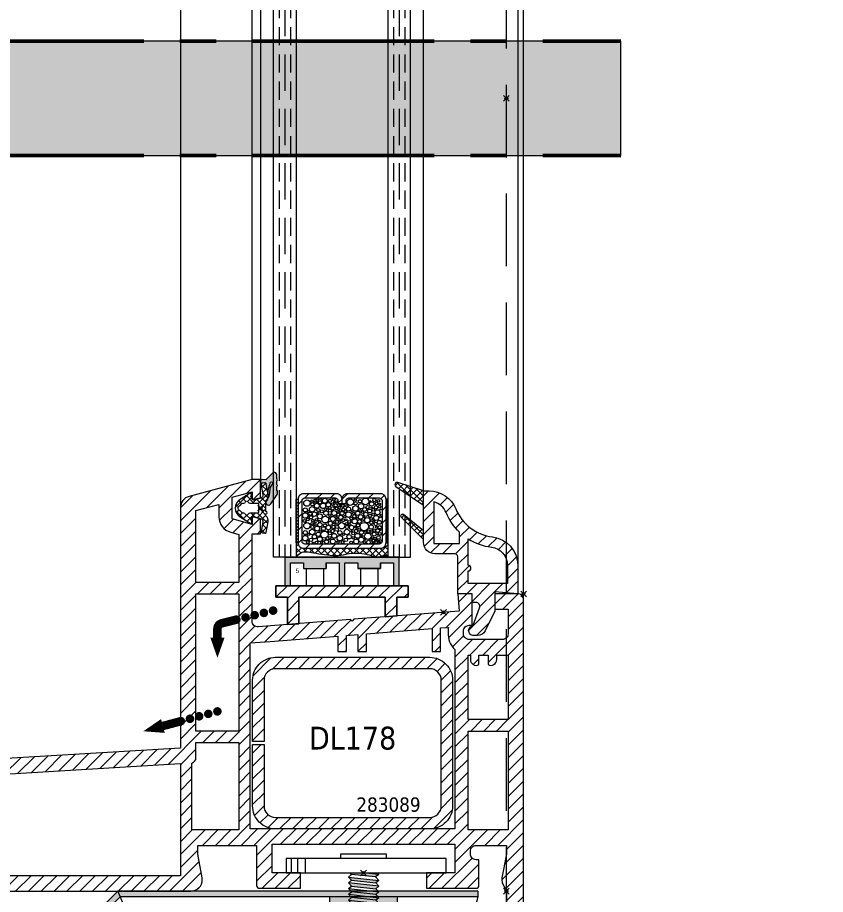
# Model space of a CAD drawing. Header units: millimetres. Extents: x -20000 to 230000, y -17405 to 25402.
# Drawn here: x 148032 to 148173.3, y -12401.8 to -12248.5 of the extents above; entities that cross this region are included whole.
import ezdxf

# ---------------------------------------------------------------- set-up
doc = ezdxf.new("R2010")
doc.units = ezdxf.units.MM
doc.header["$PDMODE"] = 35
doc.header["$PDSIZE"] = 0.5
doc.linetypes.add('AXES', pattern=[50.8, 31.75, -6.35, 6.35, -6.35])
doc.linetypes.add('CACHE', pattern=[9.525, 6.35, -3.175])
doc.layers.get('0').update_dxf_attribs({"lineweight": 13})
doc.layers.get('Defpoints').update_dxf_attribs({"true_color": 0xc2a584})
doc.layers.add('0 - Invisible', color=43, linetype='Continuous', lineweight=0, plot=False)
for name, color, linetype, lineweight in [('1 - Acier', 160, 'Continuous', 13), ('1 - Axe', 1, 'AXES', 0), ('1 - Cotation', 32, 'Continuous', 13), ('1 - INTERROMPU', 253, 'CACHE', 13), ('1 - Joint', 7, 'Continuous', 13), ('1 - PVC', 7, 'Continuous', 13), ('1 - Silicone', 40, 'Continuous', 13), ('1 - Vitrage', 252, 'Continuous', 13)]:
    doc.layers.add(name, color=color, linetype=linetype, lineweight=lineweight)
doc.layers.add('1 - Cache', color=7, linetype='Continuous', lineweight=0, true_color=0xffffff)
doc.styles.get("Standard").update_dxf_attribs({"font": 'ARIALUNI.TTF'})
doc.styles.add('Texte Poralu', font='tahomabd.ttf')
doc.dimstyles.new('100 - 1000', dxfattribs={"dimtxt": 15, "dimasz": 15, "dimexe": 5, "dimexo": 2.5, "dimgap": 8, "dimtad": 1, "dimdec": 1, "dimtxsty": 'Texte Poralu', "dimcen": 10, "dimazin": 0, "dimtfac": 1, "dimtdec": 1, "dimtmove": 0, "dimatfit": 3, "dimfxl": 1, "dimarcsym": 0})
doc.dimstyles.new('30 - 1000', dxfattribs={"dimtxt": 10, "dimasz": 10, "dimexe": 5, "dimexo": 2.5, "dimgap": 5, "dimtad": 1, "dimdec": 1, "dimtxsty": 'Texte Poralu', "dimcen": 5, "dimazin": 0, "dimtfac": 1, "dimtdec": 1, "dimtmove": 0, "dimatfit": 3, "dimfxl": 1, "dimarcsym": 0})
pattern_1 = [(45, (-2912.3842, -784.6884), (-0.561266, 0.561266), []), (135, (-2912.3842, -784.6884), (-0.561266, -0.561266), [])]

# ---------------------------------------------------------------- blocks, each defined once
blk = doc.blocks.new('*U416')
at = {"layer": '1 - Acier', "linetype": 'ByBlock'}
h = blk.add_hatch(color=256, dxfattribs=at)
h.paths.add_polyline_path([(95, 0), (95, -1), (32.41, -1), (32, 0)])
h.paths.add_polyline_path([(1, -32.41), (0, -32), (32, 0), (32.41, -1)])
h.paths.add_polyline_path([(1, -70), (0, -70), (0, -32), (1, -32.41)])
blk.add_hatch(color=256, dxfattribs=at).paths.add_polyline_path([(25.83, -6.17, -0.285406), (27.89, -5.69), (29.82, -6.34, 0.793417), (30.85, -4.69), (29.08, -2.92), (30.14, -1.86), (31.91, -3.63, -0.793417), (29.34, -7.76), (27.11, -7.01), (7.01, -27.11), (7.76, -29.34, -0.793417), (3.63, -31.91), (1.86, -30.14), (2.92, -29.08), (4.69, -30.85, 0.793417), (6.34, -29.82), (5.69, -27.89, -0.285406), (6.17, -25.83)])
for p, q in [((32, 0), (0, -32)), ((95, 0), (32, 0)), ((32, 0), (34.07, -5)), ((95, 0), (95, -1.06)), ((32.41, -1), (1, -32.41)), ((95, -1), (32.41, -1)), ((93.07, -3.06), (34.07, -5)), ((34.07, -5), (5, -34.07)), ((0, -32), (0, -70)), ((0, -32), (5, -34.07)), ((1, -32.41), (1, -70)), ((5, -34.07), (3.11, -68.11)), ((0, -70), (1.11, -70))]:
    blk.add_line(p, q, dxfattribs=at)
for centre, start, end in [((93, -1.06), 271.8801, 0), ((1.11, -68), 270, 356.8139)]:
    blk.add_arc(centre, 2, start, end, dxfattribs=at)
blk = doc.blocks.new('*U417')
at = {"layer": '1 - Acier', "linetype": 'ByBlock'}
h = blk.add_hatch(color=256, dxfattribs=at)
h.paths.add_polyline_path([(-0.13, 0), (-2.34, 0), (-2.07, -0.29), (2.1, -0.71), (2.67, -0.31)])
h.paths.add_polyline_path([(-2.6, -0.73), (-2.07, -1.29), (2.15, -1.76), (2.67, -1.32)])
h.paths.add_polyline_path([(-2.6, -1.74), (-2.07, -2.3), (2.15, -2.77), (2.67, -2.32)])
h.paths.add_polyline_path([(-2.6, -2.74), (-2.07, -3.31), (2.15, -3.77), (2.67, -3.33)])
h.paths.add_polyline_path([(-2.6, -3.75), (-2.07, -4.31), (2.15, -4.78), (2.67, -4.34)])
h.paths.add_polyline_path([(-2.6, -4.76), (-2.07, -5.32), (2.15, -5.79), (2.67, -5.34)])
h.paths.add_polyline_path([(-2.6, -5.76), (-2.07, -6.32), (2.15, -6.79), (2.67, -6.35)])
h.paths.add_polyline_path([(-2.6, -6.77), (-2.07, -7.33), (2.15, -7.8), (2.67, -7.35)])
h.paths.add_polyline_path([(-2.6, -7.78), (-2.07, -8.34), (2.15, -8.81), (2.67, -8.36)])
h.paths.add_polyline_path([(-2.6, -8.78), (-2.07, -9.34), (2.15, -9.81), (2.67, -9.37)])
h.paths.add_polyline_path([(-2.6, -9.79), (-2.07, -10.35), (2.15, -10.82), (2.67, -10.37)])
h.paths.add_polyline_path([(-2.6, -10.79), (-2.07, -11.36), (2.15, -11.82), (2.67, -11.38)])
h.paths.add_polyline_path([(-2.6, -11.8), (-2.07, -12.36), (2.15, -12.83), (2.67, -12.39)])
h.paths.add_polyline_path([(-2.6, -12.81), (-2.07, -13.37), (2.15, -13.84), (2.67, -13.39)])
h.paths.add_polyline_path([(-2.6, -13.81), (-2.07, -14.37), (2.15, -14.84), (2.67, -14.4)])
h.paths.add_polyline_path([(-2.6, -14.82), (-2.07, -15.38), (-1.81, -15.41), (2.67, -15.41), (2.67, -15.4)])
for p, q in [((-2.6, -1.74), (-2.57, -1.71)), ((-2.07, -2.3), (-2.6, -1.74)), ((-2.6, -2.74), (-2.07, -2.3)), ((-2.07, -3.31), (-2.6, -2.74)), ((-2.6, -2.74), (2.67, -3.33)), ((2.67, -3.33), (2.15, -2.77)), ((-2.6, -3.75), (-2.07, -3.31)), ((-2.07, -4.31), (-2.6, -3.75)), ((-2.6, -3.75), (2.67, -4.34)), ((-2.6, -4.76), (-2.07, -4.31)), ((2.15, -3.77), (-2.07, -3.31)), ((2.15, -4.78), (-2.07, -4.31)), ((2.67, -3.33), (2.15, -3.77)), ((2.67, -4.34), (2.15, -3.77)), ((2.67, -4.34), (2.15, -4.78)), ((-2.07, -5.32), (-2.6, -4.76)), ((-2.6, -4.76), (2.67, -5.34)), ((-2.6, -5.76), (-2.07, -5.32)), ((-2.07, -6.32), (-2.6, -5.76)), ((-2.6, -5.76), (2.67, -6.35)), ((2.15, -5.79), (-2.07, -5.32)), ((2.67, -5.34), (2.15, -4.78)), ((2.67, -5.34), (2.15, -5.79)), ((2.67, -6.35), (2.15, -5.79)), ((-2.6, -6.77), (-2.07, -6.32)), ((-2.07, -7.33), (-2.6, -6.77)), ((-2.6, -6.77), (2.67, -7.35)), ((-2.6, -7.78), (-2.07, -7.33)), ((2.15, -6.79), (-2.07, -6.32)), ((2.15, -7.8), (-2.07, -7.33)), ((2.67, -6.35), (2.15, -6.79)), ((2.67, -7.35), (2.15, -6.79)), ((2.67, -7.35), (2.15, -7.8)), ((-2.07, -8.34), (-2.6, -7.78)), ((-2.6, -7.78), (2.67, -8.36)), ((-2.6, -8.78), (-2.07, -8.34)), ((-2.07, -9.34), (-2.6, -8.78)), ((-2.6, -8.78), (2.67, -9.37)), ((2.15, -8.81), (-2.07, -8.34)), ((2.67, -8.36), (2.15, -7.8)), ((2.67, -8.36), (2.15, -8.81)), ((2.67, -9.37), (2.15, -8.81)), ((-2.6, -9.79), (-2.07, -9.34)), ((-2.07, -10.35), (-2.6, -9.79)), ((-2.6, -9.79), (2.67, -10.37)), ((-2.6, -10.79), (-2.07, -10.35)), ((2.15, -9.81), (-2.07, -9.34)), ((2.15, -10.82), (-2.07, -10.35)), ((2.67, -9.37), (2.15, -9.81)), ((2.67, -10.37), (2.15, -9.81)), ((2.67, -10.37), (2.15, -10.82)), ((-2.07, -11.36), (-2.6, -10.79)), ((-2.6, -10.79), (2.67, -11.38)), ((-2.6, -11.8), (-2.07, -11.36)), ((-2.07, -12.36), (-2.6, -11.8)), ((-2.6, -11.8), (2.67, -12.39)), ((2.15, -11.82), (-2.07, -11.36)), ((2.67, -11.38), (2.15, -10.82)), ((2.67, -11.38), (2.15, -11.82)), ((2.67, -12.39), (2.15, -11.82)), ((-2.6, -12.81), (-2.07, -12.36)), ((-2.07, -13.37), (-2.6, -12.81)), ((-2.6, -12.81), (2.67, -13.39)), ((-2.6, -13.81), (-2.07, -13.37)), ((2.15, -12.83), (-2.07, -12.36)), ((2.15, -13.84), (-2.07, -13.37)), ((2.67, -12.39), (2.15, -12.83)), ((2.67, -13.39), (2.15, -12.83)), ((2.67, -13.39), (2.15, -13.84)), ((-2.07, -14.37), (-2.6, -13.81)), ((-2.6, -13.81), (2.67, -14.4)), ((-2.6, -14.82), (-2.07, -14.37)), ((-2.07, -15.38), (-2.6, -14.82)), ((-2.6, -14.82), (2.67, -15.4)), ((2.15, -14.84), (-2.07, -14.37)), ((2.67, -14.4), (2.15, -13.84)), ((2.67, -14.4), (2.15, -14.84)), ((2.67, -15.4), (2.15, -14.84)), ((-2.6, -15.41), (-2.6, -15.41)), ((-1.81, -15.41), (-2.07, -15.38)), ((2.67, -15.41), (-1.81, -15.41)), ((2.67, -15.4), (2.67, -15.41))]:
    blk.add_line(p, q, dxfattribs=at)
for points in [[(4, 2.5), (4, 3.27), (-4, 3.27), (-4, 2.5)], [(-12.63, 2.5), (-12.63, 0)], [(-11.53, 2.5), (-11.53, 0)], [(-10.18, 2.5), (-10.18, 0)], [(-2.07, -1.29), (-2.6, -0.73), (2.67, -1.32), (2.1, -0.71), (-2.07, -0.29), (-2.34, 0)], [(2.38, 0), (2.67, -0.31), (-0.13, 0)], [(-2.6, -0.73), (-2.07, -0.29)], [(2.67, -0.31), (2.1, -0.71)], [(2.67, -1.32), (2.15, -1.76)]]:
    blk.add_lwpolyline(points, dxfattribs=at)
for points in [[(-13.5, 2.5), (-13.5, 0), (14.46, 0), (14.46, 2.5)], [(2.15, -1.76), (2.67, -2.32), (-2.6, -1.74), (-2.07, -1.29)], [(2.67, -2.32), (-2.6, -1.74), (-2.07, -2.3), (2.15, -2.77)]]:
    blk.add_lwpolyline(points, close=True, dxfattribs=at)
blk = doc.blocks.new('*U418')
at = {"layer": '1 - Acier', "linetype": 'ByBlock'}
h = blk.add_hatch(color=256, dxfattribs=at)
h.paths.add_polyline_path([(5.93, 1.32), (4.96, 1.49), (4.69, 1.61), (4.4, 1.69), (4.1, 1.74), (3.8, 1.76), (3.5, 1.74), (3.2, 1.69), (2.91, 1.61), (2.64, 1.49), (1.98, 1.61), (1.32, 1.69), (0.66, 1.74), (0, 1.76), (-0.66, 1.74), (-1.32, 1.69), (-1.98, 1.61), (-2.64, 1.49), (-2.91, 1.61), (-3.2, 1.69), (-3.5, 1.74), (-3.8, 1.76), (-4.1, 1.74), (-4.4, 1.69), (-4.69, 1.61), (-4.96, 1.49), (-5.93, 1.32)])
h.paths.add_polyline_path([(-3.14, 5.1, -0.414214), (-2.64, 4.6, -0.414214), (-2.14, 5.1)])
h.paths.add_polyline_path([(2.14, 5.1, -0.414214), (2.64, 4.6, -0.414214), (3.14, 5.1)])
at = {"layer": '1 - Cache'}
h = blk.add_hatch(color=256, dxfattribs=at)
h.paths.add_polyline_path([(2.64, 1.49), (2.91, 1.61), (3.2, 1.69), (3.5, 1.74), (3.8, 1.76), (4.1, 1.74), (4.4, 1.69), (4.69, 1.61), (4.96, 1.49), (4.96, 4.6, 0.414214), (4.46, 5.1), (3.14, 5.1, 0.414214), (2.64, 4.6)])
h.paths.add_polyline_path([(0.66, 1.74), (1.32, 1.69), (1.98, 1.61), (2.64, 1.49), (2.64, 4.6, -0.414214), (3.14, 5.1), (-3.14, 5.1, -0.414214), (-2.64, 4.6), (-2.64, 1.49), (-1.98, 1.61), (-1.32, 1.69), (-0.66, 1.74), (0, 1.76)])
h.paths.add_polyline_path([(-4.96, 1.49), (-4.69, 1.61), (-4.4, 1.69), (-4.1, 1.74), (-3.8, 1.76), (-3.5, 1.74), (-3.2, 1.69), (-2.91, 1.61), (-2.64, 1.49), (-2.64, 4.6, 0.414214), (-3.14, 5.1), (-4.46, 5.1, 0.414214), (-4.96, 4.6)])
h.paths.add_polyline_path([(5.93, 0), (5.93, 1.32), (-5.93, 1.32), (-5.93, 0)])
at = {"layer": '1 - Acier', "linetype": 'ByBlock'}
for points in [[(-5.93, 1.32), (-4.96, 1.49), (-4.69, 1.61), (-4.4, 1.69), (-4.1, 1.74), (-3.8, 1.76), (-3.5, 1.74), (-3.2, 1.69), (-2.91, 1.61), (-2.64, 1.49), (-1.98, 1.61), (-1.32, 1.69), (-0.66, 1.74), (0, 1.76), (0.66, 1.74), (1.32, 1.69), (1.98, 1.61), (2.64, 1.49), (2.64, 4.6, -0.414214), (3.14, 5.1)], [(-4.96, 1.49), (-4.96, 4.6, -0.414214), (-4.46, 5.1), (-3.14, 5.1)], [(5.93, 1.32), (4.96, 1.49), (4.96, 4.6, 0.414214), (4.46, 5.1), (-3.14, 5.1, -0.414214), (-2.64, 4.6), (-2.64, 1.49)]]:
    blk.add_lwpolyline(points, format="xyb", dxfattribs=at)
blk.add_lwpolyline([(2.64, 1.49), (2.91, 1.61), (3.2, 1.69), (3.5, 1.74), (3.8, 1.76), (4.1, 1.74), (4.4, 1.69), (4.69, 1.61), (4.96, 1.49)], dxfattribs=at)
blk.add_lwpolyline([(-5.93, 1.32), (-5.93, 0), (5.93, 0), (5.93, 1.32)], close=True, dxfattribs=at)
blk = doc.blocks.new('*U419')
for name, p, rotation in [('*U417', (0, 0), 90), ('*U418', (4.2, 0), 270)]:
    blk.add_blockref(name, p, dxfattribs=dict(rotation=rotation))
blk = doc.blocks.new('Symbole Drainage')
at = {"const_width": 0.75}
for points in [[(4.54, 7.06, 1), (5.29, 7.06, 1)], [(6.14, 7.45, 1), (6.89, 7.45, 1)], [(7.75, 7.85, 1), (8.5, 7.85, 1)], [(9.36, 8.25, 1), (10.11, 8.25, 1)], [(2.93, 6.66, 1), (3.68, 6.66, 1)]]:
    blk.add_lwpolyline(points, format="xyb", close=True, dxfattribs=at)
at = {"const_width": 1.5}
blk.add_lwpolyline([(0, 3.54), (0, 5.06, -0.345013), (0.76, 6.03), (3.14, 6.62)], format="xyb", dxfattribs=at)
blk.add_lwpolyline([(0, 0, 0, 2.5, 0), (0, 3.54, 2.5, 2.5, 0)], format="xyseb")
blk = doc.blocks.new('*U423')
at = {"const_width": 0.75}
for points in [[(9.43, 2.43, -1), (10.09, 2.8, -1)], [(11.03, 2.86, -1), (11.68, 3.22, -1)], [(12.63, 3.29, -1), (13.28, 3.65, -1)], [(6.23, 1.58, -1), (6.89, 1.94, -1)], [(7.83, 2.01, -1), (8.49, 2.37, -1)]]:
    blk.add_lwpolyline(points, format="xyb", close=True, dxfattribs=at)
for points in [[(0, 0, 0, 2.5, 0), (3.42, 0.92, 2.5, 2.5, 0)], [(3.42, 0.92, 1.5, 1.5, 0), (6.39, 1.71, 0, 0, 0)]]:
    blk.add_lwpolyline(points, format="xyseb")
blk = doc.blocks.new('Rehau - Renfort TR 35 61')
at = {"layer": '1 - Acier', "linetype": 'ByBlock'}
h = blk.add_hatch(dxfattribs=at)
h.set_pattern_fill('ANSI31', color=256, scale=0.5, style=0)
h.paths.add_polyline_path([(4, 15, 0.414214), (0, 11), (0, 0.25), (2, 0.25), (2, 11, -0.414214), (4, 13), (31, 13, -0.414214), (33, 11), (33, -11, -0.414214), (31, -13), (4, -13, -0.414214), (2, -11), (2, -0.25), (0, -0.25), (0, -11, 0.414214), (4, -15), (31, -15, 0.414214), (35, -11), (35, 11, 0.414214), (31, 15)])
blk.add_lwpolyline([(4, 15), (31, 15, -0.414214), (35, 11), (35, -11, -0.414214), (31, -15), (4, -15, -0.414214), (0, -11), (0, -0.25), (2, -0.25), (2, -11, 0.414214), (4, -13), (31, -13, 0.414214), (33, -11), (33, 11, 0.414214), (31, 13), (4, 13, 0.414214), (2, 11), (2, 0.25), (0, 0.25), (0, 11, -0.414214)], format="xyb", close=True, dxfattribs=at)
blk = doc.blocks.new('Rehau - DL178')
at = {"layer": '1 - PVC', "linetype": 'ByBlock'}
h = blk.add_hatch(dxfattribs=at)
h.set_pattern_fill('ANSI31', color=256, scale=0.5, style=0)
h.set_pattern_definition([(45, (178, 0), (-1.122532, 1.122532), [])])
h.paths.add_polyline_path([(121.8, 17, -0.414299), (119.8, 15), (118, 15), (3, 15), (3, 6.5), (3.77, 2.36, -0.045854), (3.8, 2, -0.414207), (1.8, 0), (0, 0), (0, 32.06, -0.396963), (0.94, 33.06), (118, 40), (118, 82.12, -0.339454), (119.48, 84.05), (130.5, 87), (132, 87), (132, 83.99, -0.339454), (131.85, 83.8), (130.75, 83.51, -0.493145), (130.5, 83.7), (130.5, 84.84), (127, 83.9), (127, 80.1), (130.5, 79.16), (130.5, 80.3, -0.493145), (130.75, 80.49), (131.85, 80.2, -0.339454), (132, 80.01), (132, 77.5), (130.5, 77.5), (130.5, 62.23, 0.437409), (131.58, 61.23), (147.72, 62.5), (147.72, 62.5), (148, 62.22), (148.33, 62.55), (166.76, 64), (166.5, 67), (169, 67), (169, 61.5), (168.5, 61.5, 0.414214), (167.5, 60.5), (167.5, 60, 0.414214), (168.5, 59), (174.3, 59, 0.414214), (175.3, 60), (175.3, 64.3), (173, 64.3), (173, 67), (177, 67, -0.414214), (178, 66), (178, 25.9), (178, 3, -0.414214), (175, 0), (175, 15.4, -0.236068), (174.2, 17, -0.045849), (174.23, 17.36), (175, 21.5), (175, 23), (169.7, 23, 0.414214), (168.7, 22), (168.7, 21.5, 0.414214), (169.7, 20.5), (170.2, 20.5), (170.2, 16, -0.414214), (169.7, 15.5), (161, 15.5), (161, 18.2), (166, 18.2), (166, 23.2), (148, 23.2), (134, 23.2), (134, 18.2), (139, 18.2), (139, 15.5), (131.8, 15.5, -0.414214), (131.3, 16), (131.3, 23), (121, 23), (121, 21.5), (121.77, 17.36, -0.045776)])
h.paths.add_polyline_path([(145.5, 59.62), (145.5, 56.9), (147, 56.9), (147, 59.74), (149, 59.89), (149, 56.9), (150.5, 56.9), (150.5, 60.01), (162, 60.92), (162, 56.9), (163.5, 56.9), (163.5, 61.03), (164.8, 61.14), (164.86, 61.14, 0.060551), (164.81, 60.25, 0.227964), (166, 57.27), (166, 57.1), (166, 25.9), (130.2, 25.9), (130.2, 57.57), (130.2, 58.41), (133.7, 58.69)], flags=16)
h.paths.add_polyline_path([(128.2, 43), (120.7, 43), (120.7, 67), (128.2, 67)], flags=16)
h.paths.add_polyline_path([(128.2, 69), (120.7, 69), (120.7, 81.58), (124.7, 82.65), (124.7, 80.48, 0.339454), (126.78, 77.78), (128.2, 77.39)], flags=16)
h.paths.add_polyline_path([(128.2, 41), (128.2, 25.7), (126.3, 25.7), (124, 25.7), (120, 25.7), (120, 37.41, 0.327538), (120.7, 38.37), (120.7, 41)], flags=16)
h.paths.add_polyline_path([(168.3, 56.3), (168.7, 56.3), (168.7, 55.5, 0.57735), (170.2, 54.63), (170.2, 56.3), (171.8, 56.3), (171.8, 54.63, 0.57735), (173.3, 55.5), (173.3, 56.3), (175.3, 56.3), (175.3, 45), (168.3, 45)], flags=16)
h.paths.add_polyline_path([(168.3, 43), (175.3, 43), (175.3, 25.7), (168.3, 25.7)], flags=16)
h.paths.add_polyline_path([(118, 37.3), (118, 17.7), (115.3, 17.7), (82.3, 17.7), (82.3, 35.18)], flags=16)
h.paths.add_polyline_path([(80, 35.04), (80, 17.7), (62.3, 17.7), (62.3, 33.99)], flags=16)
h.paths.add_polyline_path([(60, 33.85), (60, 17.7), (42.3, 17.7), (42.3, 32.8)], flags=16)
h.paths.add_polyline_path([(40, 32.67), (40, 17.7), (22.3, 17.7), (22.3, 31.62)], flags=16)
h.paths.add_polyline_path([(20, 31.48), (20, 17.7), (2.7, 17.7), (2.7, 30.46)], flags=16)
at = {"layer": '0 - Invisible'}
for p in [(132, 82), (164, 63.78), (0, 33), (150, 18.2), (175, 15)]:
    blk.add_point(p, dxfattribs=at)
at = {"layer": '0 - Invisible', "linetype": 'ByBlock'}
blk.add_point((178, 67), dxfattribs=at)
at = {"layer": '1 - PVC', "linetype": 'ByBlock'}
for points in [[(131.58, 61.23, -0.437409), (130.5, 62.23), (130.5, 77.5), (132, 77.5), (132, 80.01, 0.339454), (131.85, 80.2), (130.75, 80.49, 0.493145), (130.5, 80.3), (130.5, 79.16), (127, 80.1), (127, 83.9), (130.5, 84.84), (130.5, 83.7, 0.493145), (130.75, 83.51), (131.85, 83.8, 0.339454), (132, 83.99), (132, 87), (130.5, 87), (119.48, 84.05, 0.339454), (118, 82.12), (118, 40), (0.94, 33.06, 0.396963), (0, 32.06), (0, 0), (1.8, 0, 0.414214), (3.8, 2, 0.045849), (3.77, 2.36), (3, 6.5), (3, 15), (118, 15), (119.8, 15, 0.414214), (121.8, 17, 0.045849), (121.77, 17.36), (121, 21.5), (121, 23), (131.3, 23), (131.3, 16, 0.414214), (131.8, 15.5), (139, 15.5), (139, 18.2), (134, 18.2), (134, 23.2), (148, 23.2), (166, 23.2), (166, 18.2), (161, 18.2), (161, 15.5), (169.7, 15.5, 0.414214), (170.2, 16), (170.2, 20.5), (169.7, 20.5, -0.414214), (168.7, 21.5), (168.7, 22, -0.414214), (169.7, 23), (175, 23), (175, 21.5), (174.23, 17.36, 0.045849), (174.2, 17, 0.236068), (175, 15.4), (175, 0, 0.414214), (178, 3), (178, 25.9), (178, 66, 0.414214), (177, 67), (173, 67), (173, 64.3), (175.3, 64.3), (175.3, 60, -0.414214), (174.3, 59), (168.5, 59, -0.414214), (167.5, 60), (167.5, 60.5, -0.414214), (168.5, 61.5), (169, 61.5), (169, 67), (166.5, 67), (166.76, 64), (148.33, 62.55), (148, 62.22), (147.72, 62.5), (147.72, 62.5), (131.58, 61.23, -0.437409)], [(128.2, 69), (120.7, 69), (120.7, 81.58), (124.7, 82.65), (124.7, 80.48, 0.339454), (126.78, 77.78), (128.2, 77.39), (128.2, 69)], [(145.5, 59.62), (145.5, 56.9), (147, 56.9), (147, 59.74), (149, 59.89), (149, 56.9), (150.5, 56.9), (150.5, 60.01), (162, 60.92), (162, 56.9), (163.5, 56.9), (163.5, 61.03), (164.8, 61.14), (164.86, 61.14, 0.060551), (164.81, 60.25, 0.227964), (166, 57.27), (166, 57.1), (166, 25.9), (130.2, 25.9), (130.2, 57.57), (130.2, 58.41), (133.7, 58.69), (145.5, 59.62)], [(168.3, 56.3), (168.7, 56.3), (168.7, 55.5, 0.57735), (170.2, 54.63), (170.2, 56.3), (171.8, 56.3), (171.8, 54.63, 0.57735), (173.3, 55.5), (173.3, 56.3), (175.3, 56.3), (175.3, 45), (168.3, 45), (168.3, 56.3)], [(128.2, 41), (128.2, 25.7), (126.3, 25.7), (124, 25.7), (120, 25.7), (120, 37.41, 0.327538), (120.7, 38.37), (120.7, 41), (128.2, 41)]]:
    blk.add_lwpolyline(points, format="xyb", close=True, dxfattribs=at)
for points in [[(128.2, 43), (120.7, 43), (120.7, 67), (128.2, 67), (128.2, 43)], [(168.3, 43), (175.3, 43), (175.3, 25.7), (168.3, 25.7), (168.3, 43)], [(118, 37.3), (118, 17.7), (115.3, 17.7), (82.3, 17.7), (82.3, 35.18), (118, 37.3)], [(60, 33.85), (60, 17.7), (42.3, 17.7), (42.3, 32.8), (60, 33.85)], [(80, 35.04), (80, 17.7), (62.3, 17.7), (62.3, 33.99), (80, 35.04)], [(40, 32.67), (40, 17.7), (22.3, 17.7), (22.3, 31.62), (40, 32.67)], [(20, 31.48), (20, 17.7), (2.7, 17.7), (2.7, 30.46), (20, 31.48)]]:
    blk.add_lwpolyline(points, close=True, dxfattribs=at)
blk = doc.blocks.new('*U368')
for name, p in [('Rehau - DL178', (-75, -10)), ('Symbole Drainage', (49.45, 45.82)), ('Rehau - Renfort TR 35 61', (55.6, 30.9)), ('*U423', (36.49, 32.97)), ('*U416', (0, 5))]:
    blk.add_blockref(name, p)
at = {"rotation": 270}
blk.add_blockref('*U419', (75, 8.2), dxfattribs=at)
at = {"attachment_point": 5, "style": 'Texte Poralu'}
for s, insert, char_height in [('DL178', (73.1, 31.73), 4), ('283089', (79.37, 20.12), 2.5)]:
    blk.add_mtext(s, dxfattribs=dict(at, insert=insert, char_height=char_height))
blk = doc.blocks.new('*D1690')
at = {"layer": '1 - Cotation', "color": 0, "lineweight": -2, "transparency": 16777216}
for p, q in [((148020, -11805.67), (148367.5, -11805.67)), ((148362.5, -11820.67), (148362.5, -12391.27)), ((148120, -12406.27), (148367.5, -12406.27))]:
    blk.add_line(p, q, dxfattribs=at)
at = {"layer": '1 - Cotation', "color": 0, "transparency": 16777216}
for points in [[(148360, -11820.67), (148365, -11820.67), (148362.5, -11805.67)], [(148360, -12391.27), (148365, -12391.27), (148362.5, -12406.27)]]:
    blk.add_solid(points, dxfattribs=at)
at = {"layer": 'Defpoints', "color": 0, "transparency": 16777216}
for p in [(148017.5, -11805.67), (148117.5, -12406.27), (148362.5, -12406.27)]:
    blk.add_point(p, dxfattribs=at)
at = {"layer": '1 - Cotation', "color": 0, "transparency": 16777216, "insert": (148347, -12105.97), "char_height": 15, "attachment_point": 5, "rotation": 90, "style": 'Texte Poralu'}
blk.add_mtext('H', dxfattribs=at)
blk = doc.blocks.new('*U291')
at = {"layer": '1 - Acier'}
h = blk.add_hatch(dxfattribs=at)
h.set_pattern_fill('ANSI31', color=256, scale=0.5, style=0)
h.set_pattern_definition([(45, (-53.198, 0), (-1.12253, 1.12253), [])])
h.paths.add_polyline_path([(-1.19, 10.35, -0.414214), (-0.71, 9.87), (-0.71, 9.39), (0, 9.39), (0, 10.11, 0.414214), (-0.95, 11.06), (-6.75, 11.06, 0.414214), (-7.7, 10.11), (-7.7, 2.51, 0.414214), (-6.75, 1.56), (6.75, 1.56, 0.414214), (7.7, 2.51), (7.7, 10.11, 0.414214), (6.75, 11.06), (0.95, 11.06, 0.414214), (0, 10.11), (0, 9.39), (0.71, 9.39), (0.71, 9.87, -0.414214), (1.19, 10.35), (6.51, 10.35, -0.414214), (6.99, 9.87), (6.99, 2.75, -0.414214), (6.51, 2.27), (-6.51, 2.27, -0.414214), (-6.99, 2.75), (-6.99, 9.87, -0.414214), (-6.51, 10.35)])
at = {"layer": '1 - Silicone'}
h = blk.add_hatch(dxfattribs=at)
h.set_pattern_fill('ANSI31', color=256, scale=3, style=0)
h.set_pattern_definition([(135, (89.45962, 19.9178), (0.265165, 0.265165), [])])
h.paths.add_polyline_path([(-8, 2.51), (-7.7, 2.51), (-7.7, 10.11), (-8, 10.11)])
h = blk.add_hatch(dxfattribs=at)
h.set_pattern_fill('ANSI31', color=256, scale=3, style=0)
h.set_pattern_definition([(45, (-89.45962, 19.9178), (-0.265165, 0.265165), [])])
h.paths.add_polyline_path([(8, 10.11), (7.7, 10.11), (7.7, 2.51), (8, 2.51)])
h = blk.add_hatch(dxfattribs=at)
h.set_pattern_fill('ANSI37', color=256, scale=0.25, style=0)
h.set_pattern_definition([(45, (-53.198, 0), (-0.561266, 0.561266), []), (135, (-53.198, 0), (-0.561266, -0.561266), [])])
edge = h.paths.add_edge_path()
edge.add_arc((-6.75, 2.51), 0.95, 180, 270, ccw=False)
edge.add_line((-7.7, 2.51), (-8, 2.51))
edge.add_line((-8, 2.51), (-8, 0))
edge.add_spline(control_points=[(-8, 0), (-7.75, 0.3), (-7.07, 1.12), (-5.05, 0.73), (-1.23, 0.13), (0.48, 0.41), (1.65, 0.75), (4.92, 0.57), (6.11, -0.43), (7.45, 0.54), (7.9, 0.1), (8, 0)], knot_values=[0, 0, 0, 0, 1.112924, 3.032488, 5.381325, 7.006548, 8.100712, 8.980186, 10.784819, 12.190253, 12.587238, 12.587238, 12.587238, 12.587238], degree=3, periodic=0)
edge.add_line((8, 0), (8, 2.51))
edge.add_line((8, 2.51), (7.7, 2.51))
edge.add_arc((6.75, 2.51), 0.95, -90, 0, ccw=False)
edge.add_line((6.75, 1.56), (-6.75, 1.56))
at = {"layer": '0 - Invisible'}
for p, q in [((-8, 2.51), (-8, 0)), ((8, 2.51), (8, 0))]:
    blk.add_line(p, q, dxfattribs=at)
at = {"layer": '1 - Acier'}
blk.add_lwpolyline([(0, 9.39), (0, 10.11, 0.414214), (-0.95, 11.06), (-6.75, 11.06, 0.414214), (-7.7, 10.11), (-7.7, 2.51, 0.414214), (-6.75, 1.56), (6.75, 1.56, 0.414214), (7.7, 2.51), (7.7, 10.11, 0.414214), (6.75, 11.06), (0.95, 11.06, 0.414214), (0, 10.11)], format="xyb", dxfattribs=at)
blk.add_lwpolyline([(0.71, 9.39), (0.71, 9.87, -0.414214), (1.19, 10.35), (6.51, 10.35, -0.414214), (6.99, 9.87), (6.99, 2.75, -0.414214), (6.51, 2.27), (-6.51, 2.27, -0.414214), (-6.99, 2.75), (-6.99, 9.87, -0.414214), (-6.51, 10.35), (-1.19, 10.35, -0.414214), (-0.71, 9.87), (-0.71, 9.39)], format="xyb", close=True, dxfattribs=at)
at = {"layer": '1 - PVC'}
for centre, radius in [((-6.14, 9.44), 0.563), ((-5.22, 9.24), 0.282), ((-5.24, 9.8), 0.205), ((-4.73, 10.08), 0.13), ((-4.7, 9.6), 0.154), ((-4.39, 8.96), 0.435), ((-4.33, 9.97), 0.219), ((-4.32, 9.56), 0.16), ((-3.85, 9.55), 0.293), ((-3.7, 10.13), 0.171), ((-3.32, 8.96), 0.479), ((-2.99, 9.84), 0.435), ((-2.4, 9.14), 0.384), ((-2.12, 9.83), 0.286), ((-1.66, 9.27), 0.23), ((-1.42, 10.03), 0.232), ((-1.32, 9.57), 0.149), ((-1.09, 9.06), 0.286), ((-0.96, 9.65), 0.164), ((-0.35, 9.09), 0.156), ((0.14, 8.96), 0.267), ((1.44, 9.6), 0.563), ((2.36, 9.39), 0.282), ((2.34, 9.96), 0.205), ((3.13, 9.76), 0.302), ((3.33, 8.89), 0.472), ((4.09, 9.72), 0.597), ((4.87, 9.75), 0.154), ((5.18, 9.29), 0.384), ((5.64, 9.96), 0.283), ((6.03, 9.37), 0.243), ((6.36, 9.83), 0.229), ((6.61, 9.29), 0.138), ((-6.44, 7.27), 0.486), ((-6.44, 8.24), 0.358), ((-5.83, 7.94), 0.179), ((-5.53, 7.57), 0.277), ((-5.22, 8.34), 0.486), ((-4.83, 7.5), 0.384), ((-4.17, 8.23), 0.279), ((-4.22, 7.73), 0.13), ((-3.54, 7.99), 0.282), ((-2.8, 7.68), 0.397), ((-2.86, 8.38), 0.223), ((-2.4, 8.5), 0.128), ((-2.12, 8.11), 0.256), ((-1.63, 8.52), 0.307), ((-1.37, 7.68), 0.435), ((-0.96, 8.47), 0.236), ((-0.71, 7.96), 0.186), ((-0.48, 8.7), 0.186), ((-0.3, 8.19), 0.22), ((0.01, 7.65), 0.337), ((0.24, 8.32), 0.276), ((0.6, 7.94), 0.219), ((0.83, 8.93), 0.241), ((1.13, 7.42), 0.486), ((1.13, 8.4), 0.358), ((1.75, 8.09), 0.179), ((2, 7.65), 0.189), ((2.36, 8.5), 0.486), ((2.75, 7.65), 0.384), ((3.19, 8.08), 0.209), ((3.59, 7.84), 0.21), ((3.95, 8.32), 0.335), ((4.16, 7.47), 0.361), ((4.47, 8.73), 0.282), ((4.82, 8.05), 0.334), ((5.18, 8.65), 0.128), ((5.46, 8.27), 0.256), ((5.44, 7.5), 0.23), ((5.95, 8.68), 0.307), ((6.21, 7.83), 0.435), ((6.56, 8.8), 0.219), ((6.72, 8.34), 0.102), ((-6.55, 6.32), 0.257), ((-5.98, 6.58), 0.256), ((-5.42, 6.96), 0.307), ((-5.11, 6.37), 0.232), ((-4.7, 6.02), 0.138), ((-4.47, 6.53), 0.23), ((-3.89, 7.12), 0.435), ((-3.97, 6.23), 0.189), ((-2.95, 6.56), 0.602), ((-2.06, 5.89), 0.366), ((-2.14, 7.35), 0.23), ((-2.23, 6.89), 0.132), ((-1.6, 6.68), 0.435), ((-1.02, 6.94), 0.179), ((-0.89, 6.12), 0.276), ((-0.68, 7.4), 0.267), ((-0.71, 6.6), 0.195), ((-0.22, 6.94), 0.362), ((-0.38, 6.3), 0.181), ((0.21, 6.43), 0.257), ((0.49, 7.09), 0.206), ((0.72, 6.5), 0.179), ((1.26, 6.14), 0.261), ((1.6, 6.73), 0.256), ((2.21, 6.25), 0.447), ((2.16, 7.12), 0.307), ((2.65, 6.81), 0.164), ((3.06, 6.22), 0.338), ((3.26, 7.02), 0.401), ((3.6, 6.37), 0.171), ((3.9, 6.94), 0.153), ((4.4, 6.44), 0.474), ((4.9, 7.21), 0.276), ((5.11, 6.02), 0.292), ((5.11, 6.68), 0.23), ((5.56, 6.32), 0.154), ((5.98, 6.84), 0.435), ((6.51, 6.07), 0.344), ((6.64, 7.04), 0.195), ((6.74, 7.37), 0.105), ((-6.44, 4.28), 0.358), ((-6.14, 5.48), 0.563), ((-5.22, 4.38), 0.486), ((-5.22, 5.27), 0.282), ((-5.24, 5.84), 0.205), ((-4.7, 5.63), 0.154), ((-4.37, 4.98), 0.435), ((-3.87, 5.65), 0.37), ((-3.8, 4.55), 0.202), ((-3.24, 4.96), 0.342), ((-2.98, 5.56), 0.277), ((-2.4, 5.17), 0.384), ((-2.4, 4.53), 0.128), ((-1.63, 4.56), 0.307), ((-1.53, 5.25), 0.309), ((-1.4, 5.97), 0.162), ((-1.04, 5.61), 0.22), ((-0.94, 4.81), 0.309), ((-0.38, 4.28), 0.358), ((-0.07, 5.48), 0.563), ((0.85, 4.38), 0.486), ((0.85, 5.27), 0.282), ((0.83, 5.84), 0.205), ((1.36, 5.63), 0.154), ((1.67, 5.17), 0.384), ((1.67, 4.53), 0.128), ((2.44, 4.56), 0.307), ((2.31, 5.3), 0.138), ((2.62, 5.07), 0.17), ((2.78, 5.56), 0.299), ((3, 4.76), 0.216), ((3.4, 4.29), 0.355), ((3.88, 5.32), 0.739), ((4.61, 4.52), 0.239), ((5.11, 5.25), 0.387), ((5.08, 4.38), 0.236), ((5.62, 4.69), 0.243), ((5.87, 5.79), 0.309), ((6.03, 5.25), 0.179), ((6.23, 4.61), 0.324), ((6.59, 5.22), 0.286), ((6.72, 4.74), 0.114), ((-6.44, 3.31), 0.486), ((-5.83, 3.97), 0.179), ((-5.42, 3), 0.307), ((-4.83, 3.54), 0.384), ((-4.16, 3.99), 0.381), ((-3.88, 3.12), 0.422), ((-3.08, 3.92), 0.63), ((-2.78, 3.14), 0.112), ((-2.21, 2.94), 0.203), ((-2.12, 4.15), 0.256), ((-2.14, 3.38), 0.23), ((-1.6, 2.72), 0.435), ((-1.37, 3.71), 0.435), ((-0.38, 3.31), 0.486), ((0.24, 3.97), 0.179), ((0.65, 3), 0.307), ((1.24, 3.54), 0.384), ((1.95, 4.15), 0.256), ((1.93, 3.38), 0.23), ((2.47, 2.72), 0.435), ((2.7, 3.71), 0.435), ((3.36, 3.03), 0.463), ((3.48, 3.68), 0.167), ((4.03, 4.31), 0.192), ((4.5, 3.63), 0.567), ((4.06, 3), 0.0725), ((5.03, 3.08), 0.186), ((5.31, 3.38), 0.181), ((5.62, 4.02), 0.343), ((5.51, 2.9), 0.232), ((5.77, 3.28), 0.186), ((6, 3), 0.0923), ((6.13, 3.97), 0.106), ((6.38, 3.43), 0.307), ((6.61, 4.05), 0.263), ((-5.98, 2.61), 0.256), ((-5.1, 2.47), 0.125), ((-4.47, 2.56), 0.23), ((-3.58, 2.47), 0.165), ((-3.24, 2.86), 0.171), ((-2.7, 2.67), 0.343), ((-0.71, 2.61), 0.2), ((0.09, 2.61), 0.256), ((1.6, 2.56), 0.23), ((3.96, 2.51), 0.217), ((4.62, 2.61), 0.33), ((5.16, 2.51), 0.186), ((5.54, 2.46), 0.106), ((5.98, 2.61), 0.229), ((6.33, 2.85), 0.149), ((6.59, 2.54), 0.149), ((6.72, 2.9), 0.156)]:
    blk.add_circle(centre, radius, dxfattribs=at)
at = {"layer": '1 - Silicone'}
for points in [[(-8, 10.11), (-7.7, 10.11), (-7.7, 2.51), (-8, 2.51)], [(8, 10.11), (7.7, 10.11), (7.7, 2.51), (8, 2.51)]]:
    blk.add_lwpolyline(points, close=True, dxfattribs=at)
blk.add_open_spline([(-8, 0), (-7.75, 0.3), (-7.07, 1.12), (-5.05, 0.73), (-1.23, 0.13), (0.48, 0.41), (1.65, 0.75), (4.92, 0.57), (6.11, -0.43), (7.45, 0.54), (7.9, 0.1), (8, 0)], degree=3, knots=[0, 0, 0, 0, 1.112924, 3.032488, 5.381325, 7.006548, 8.100712, 8.980186, 10.784819, 12.190253, 12.587238, 12.587238, 12.587238, 12.587238], dxfattribs=at)
blk = doc.blocks.new('*U421')
at = {"layer": '1 - PVC', "linetype": 'ByBlock', "lineweight": -2}
h = blk.add_hatch(color=0, dxfattribs=at)
h.dxf.hatch_style = 1
h.paths.add_polyline_path([(-2.75, 4), (-0.5, 4), (-0.5, 0), (0.5, 0), (0.5, 4), (2.75, 4), (2.75, 3), (6.75, 3), (6.75, 4), (9, 4), (9, 0), (10, 0), (10, 5), (-10, 5), (-10, 0), (-9, 0), (-9, 4), (-6.75, 4), (-6.75, 3), (-2.75, 3)])
at = {"layer": '1 - PVC', "color": 0, "linetype": 'ByBlock', "lineweight": -2}
for p, q in [((10, 5), (-10, 5)), ((-10, 5), (-10, 0)), ((10, 5), (-10, 5)), ((-10, 5), (10, 5)), ((-10, 5), (-10, 0)), ((10, 0), (10, 5)), ((10, 0), (10, 5)), ((-9, 0), (-9, 4)), ((-9, 4), (-6.75, 4)), ((-9, 0), (-9, 4)), ((-9, 4), (-6.75, 4)), ((-6.75, 4), (-6.75, 3)), ((-6.75, 4), (-6.75, 3)), ((-2.75, 4), (-0.5, 4)), ((-2.75, 3), (-2.75, 4)), ((-2.75, 4), (-0.5, 4)), ((-2.75, 4), (-2.75, 3)), ((-0.5, 4), (-0.5, 0)), ((-0.5, 4), (-0.5, 0)), ((0.5, 0), (0.5, 4)), ((0.5, 4), (2.75, 4)), ((0.5, 0), (0.5, 4)), ((0.5, 4), (2.75, 4)), ((2.75, 4), (2.75, 3)), ((2.75, 4), (2.75, 3)), ((6.75, 3), (6.75, 4)), ((6.75, 4), (9, 4)), ((6.75, 4), (9, 4)), ((6.75, 4), (6.75, 3)), ((9, 4), (9, 0)), ((9, 4), (9, 0)), ((-6.75, 3), (-2.75, 3)), ((-6.75, 3), (-2.75, 3)), ((-6.25, 3), (-6.25, 0)), ((-3.25, 3), (-3.25, 0)), ((2.75, 3), (6.75, 3)), ((6.75, 3), (2.75, 3)), ((3.25, 3), (3.25, 0)), ((6.25, 3), (6.25, 0)), ((-10, 0), (-9, 0)), ((-10, 0), (10, 0)), ((-0.5, 0), (0.5, 0)), ((9, 0), (10, 0))]:
    blk.add_line(p, q, dxfattribs=at)
at = {"color": 0, "linetype": 'ByBlock', "lineweight": -2}
blk.add_text('5', height=0.8, dxfattribs=at).set_placement((-8.12, 2.19))
blk = doc.blocks.new('Rehau - Support calle de vitrage')
at = {"layer": '1 - PVC'}
h = blk.add_hatch(dxfattribs=at)
h.set_pattern_fill('ANSI31', color=256, scale=0.5, angle=180, style=0)
h.set_pattern_definition([(225, (-99742.6855, -319414.7135), (1.122532015, -1.122532015), [])])
h.paths.add_polyline_path([(7.57, 4.05), (7.57, 0.6), (9.57, 0.75), (9.57, 4.05), (11.59, 4.05), (11.59, 6.05), (-11.59, 6.05), (-11.59, 4.05), (-9.57, 4.05), (-9.57, -0.75), (-7.57, -0.6), (-7.57, 4.05)])
for p, q in [((-11.59, 4.05), (-11.59, 6.05)), ((-11.59, 6.05), (11.59, 6.05)), ((11.59, 6.05), (11.59, 4.05)), ((-9.57, 4.05), (-11.59, 4.05)), ((-9.57, -0.75), (-9.57, 4.05)), ((7.57, 4.05), (-7.57, 4.05)), ((-7.57, 4.05), (-7.57, -0.6)), ((7.57, 0.6), (7.57, 4.05)), ((11.59, 4.05), (9.57, 4.05)), ((9.57, 4.05), (9.57, 0.75)), ((9.57, 0.75), (7.57, 0.6)), ((-7.57, -0.6), (-9.57, -0.75))]:
    blk.add_line(p, q, dxfattribs=at)
blk.add_lwpolyline([(-11.59, 6.05), (-11.59, 4.05), (-9.57, 4.05), (-9.57, -0.75), (-7.57, -0.6), (-7.57, 4.05), (7.57, 4.05), (7.57, 0.6), (9.57, 0.75), (9.57, 4.05), (11.59, 4.05), (11.59, 6.05)], close=True, dxfattribs=at)
blk = doc.blocks.new('Rehau - Doucine 16.5x18')
at = {"layer": '1 - Joint', "linetype": 'ByBlock'}
h = blk.add_hatch(dxfattribs=at)
h.set_pattern_fill('ANSI37', color=256, scale=0.25, style=0)
h.set_pattern_definition(pattern_1)
h.paths.add_polyline_path([(-8.5, 15.5), (-8.5, 18), (-12.97, 19.48, 0.080019), (-13.1, 19.5, 0.414214), (-13.5, 19.1, 0.24877), (-13.32, 18.77)])
h = blk.add_hatch(dxfattribs=at)
h.set_pattern_fill('ANSI37', color=256, scale=0.25, style=0)
h.set_pattern_definition(pattern_1)
h.paths.add_polyline_path([(-8.5, 9.5), (-8.5, 11), (-12.01, 13.86, 0.631799), (-12.5, 13.62, 0.198912), (-12.41, 13.41)])
at = {"layer": '1 - PVC', "linetype": 'ByBlock'}
h = blk.add_hatch(dxfattribs=at)
h.set_pattern_fill('ANSI31', color=256, scale=0.5, style=0)
h.set_pattern_definition([(45, (-2912.3842, -784.6884), (-1.122532, 1.122532), [])])
h.paths.add_polyline_path([(-3, 7, -0.414214), (-2.5, 6.5), (-2.5, 0), (0, 0), (0, -1.5), (0.66, -1.5, -0.520567), (1.31, -2.44), (0.2, -5.5, 0.381131), (-0.6, -6.4, 0.414214), (0.3, -7.3), (0.94, -7.3, 0.285279), (2.29, -6.46), (4, -3), (4, 0.35), (8, 0), (8, 5, 0.379901), (3.59, 9.96, -0.272736), (-2.87, 14.89, 0.304849), (-7.5, 18), (-8.5, 18), (-8.5, 15.5), (-8.5, 11), (-8.5, 9.5), (-8.5, 9, 0.414214), (-6.5, 7)])
h.paths.add_polyline_path([(-6.7, 8.8), (-6.7, 16.1, -0.237024), (-4.54, 14.21, 0.106788), (-2.2, 10.79), (-2.2, 8.8)], flags=16)
h.paths.add_polyline_path([(-0.7, 9.63, 0.111788), (3.38, 8.18, -0.379901), (6.2, 5), (6.2, 1.8), (-0.7, 1.8), (-0.7, 4, 1), (-0.7, 5)], flags=16)
at = {"layer": '1 - Joint', "linetype": 'ByBlock'}
for points in [[(-8.5, 18), (-12.97, 19.48, 0.080019), (-13.1, 19.5, 0.414214), (-13.5, 19.1, 0.24877), (-13.32, 18.77), (-8.5, 15.5)], [(-8.5, 11), (-12.01, 13.86, 0.172454), (-12.2, 13.92, 0.414214), (-12.5, 13.62, 0.198912), (-12.41, 13.41), (-8.5, 9.5)]]:
    blk.add_lwpolyline(points, format="xyb", dxfattribs=at)
at = {"layer": '1 - PVC', "linetype": 'ByBlock'}
for points in [[(0.3, -7.3, -0.414214), (-0.6, -6.4, -0.381131), (0.2, -5.5), (1.31, -2.44, 0.520567), (0.66, -1.5), (0, -1.5), (0, 0), (-2.5, 0), (-2.5, 6.5, 0.414214), (-3, 7), (-6.5, 7, -0.414214), (-8.5, 9), (-8.5, 9.5), (-8.5, 11), (-8.5, 15.5), (-8.5, 18), (-7.5, 18, -0.304849), (-2.87, 14.89, 0.272736), (3.59, 9.96, -0.379901), (8, 5), (8, 0), (4, 0.35), (4, -3), (2.29, -6.46, -0.285279), (0.94, -7.3)], [(-2.2, 10.79, -0.106788), (-4.54, 14.21, 0.237024), (-6.7, 16.1), (-6.7, 8.8), (-2.2, 8.8)], [(3.38, 8.18, -0.379901), (6.2, 5), (6.2, 1.8), (-0.7, 1.8), (-0.7, 4, 1), (-0.7, 5), (-0.7, 9.63, 0.111788)]]:
    blk.add_lwpolyline(points, format="xyb", close=True, dxfattribs=at)
blk = doc.blocks.new('*U293')
at = {"layer": '1 - Joint', "linetype": 'ByBlock'}
blk.add_hatch(color=256, dxfattribs=at).paths.add_polyline_path([(2.84, 3.14), (2.84, 3.78, 0.57735), (2.84, 4.13), (2.84, 4.79, 0.57735), (2.84, 5.13), (2.84, 5.85, 0.419335), (2.27, 6.28), (0.94, 4.97), (0.31, 5, 0.477659), (0, 4.65), (0.11, 4.02, -0.406954), (0.36, 4.36), (0.75, 4.43, -0.418679), (0.98, 4.27), (1.3, 2.36, -0.125286), (1.66, 4.3, -1.387029), (2.11, 4.3), (1.59, 3.57, -0.153631), (1.05, 1.3, 0.167659), (0.93, 1.03), (0.93, 0.96, 0.744987), (1.78, 0.78), (2.91, 2.37, 0.250622)])
h = blk.add_hatch(dxfattribs=at)
h.set_pattern_fill('ANSI37', color=256, scale=0.25, style=0)
h.paths.add_polyline_path([(0.93, 0.96, -0.041156), (0.93, 1.03), (0.93, 1.36, 0.277105), (1.3, 2.36), (0.98, 4.27, 0.414214), (0.75, 4.43), (0.36, 4.36, 0.406954), (0.11, 4.02), (0.4, 2.34, -0.388879), (0.04, 1.77), (-1.23, 1.43, -0.414214), (-1.53, 1.73), (-1.53, 2.01), (-1.71, 2.01), (-1.54, 2.38, 0.109518), (-1.53, 2.46, 0.414214), (-1.73, 2.66, 0.140872), (-1.83, 2.63), (-3.58, 1.54, 0.258271), (-4.42, 0.01, 0.258271), (-3.58, -1.51), (-1.83, -2.61, 0.140872), (-1.73, -2.64, 0.414214), (-1.53, -2.44, 0.109518), (-1.54, -2.35), (-1.71, -1.99), (-1.53, -1.99), (-1.53, -1.79, -0.414214), (-1.23, -1.49), (0.04, -1.83, -0.388879), (0.4, -2.4), (0.1, -4.07, 0.043661), (0.1, -4.1, 0.36397), (0.27, -4.3), (0.76, -4.39, 0.037727), (0.79, -4.39, 0.370694), (0.99, -4.22), (1.31, -2.39, 0.271381), (0.93, -1.34), (0.93, -0.99, 1), (0.93, -0.59)])
h.paths.add_polyline_path([(-0.37, 0.71), (-0.37, -0.69, -0.414214), (-0.57, -0.89), (-1.9, -0.89, 0.267949), (-2.16, -1.04, -0.267949), (-2.42, -1.19, -0.271324), (-2.68, -1.04, 0.243431), (-2.91, -0.88, -0.210605), (-3.54, -0.52, 0.11634), (-3.65, -0.43, -0.281921), (-3.92, 0.01, -0.281921), (-3.65, 0.46, 0.11634), (-3.54, 0.55, -0.210605), (-2.91, 0.91, 0.243431), (-2.68, 1.06, -0.271324), (-2.42, 1.21, -0.267949), (-2.16, 1.06, 0.267949), (-1.9, 0.91), (-0.57, 0.91, -0.414214)], flags=16)
at = {"layer": '0 - Invisible', "linetype": 'ByBlock'}
blk.add_point((0, 0), dxfattribs=at)
at = {"layer": '1 - Joint', "linetype": 'ByBlock'}
for points in [[(2.11, 4.3), (1.59, 3.57, -0.153631), (1.05, 1.3, 1.13268), (1.78, 0.78), (2.91, 2.37, 0.250622), (2.84, 3.14), (2.84, 3.78, 0.57735), (2.84, 4.13), (2.84, 4.79, 0.57735), (2.84, 5.13), (2.84, 5.85, 0.419335), (2.27, 6.28), (0.94, 4.97), (0.31, 5, 0.477659), (0, 4.65), (0.4, 2.34, -0.388879), (0.04, 1.77), (-1.23, 1.43, -0.414214), (-1.53, 1.73), (-1.53, 2.01), (-1.71, 2.01), (-1.54, 2.38, 0.109518), (-1.53, 2.46, 0.414214), (-1.73, 2.66, 0.140872), (-1.83, 2.63), (-3.58, 1.54, 0.258271), (-4.42, 0.01, 0.258271), (-3.58, -1.51), (-1.83, -2.61, 0.140872), (-1.73, -2.64, 0.414214), (-1.53, -2.44, 0.109518), (-1.54, -2.35), (-1.71, -1.99), (-1.53, -1.99), (-1.53, -1.79, -0.414214), (-1.23, -1.49), (0.04, -1.83, -0.388879), (0.4, -2.4), (0.1, -4.07, 0.043661), (0.1, -4.1, 0.36397), (0.27, -4.3), (0.76, -4.39, 0.037727), (0.79, -4.39, 0.370694), (0.99, -4.22), (1.31, -2.39, 0.271381), (0.93, -1.34), (0.93, -0.99, 1), (0.93, -0.59), (0.93, 1.36, 0.277105), (1.3, 2.36, -0.125286), (1.66, 4.3, -1.387029)], [(-3.65, 0.46, 0.11634), (-3.54, 0.55, -0.210605), (-2.91, 0.91, 0.243431), (-2.68, 1.06, -0.271324), (-2.42, 1.21, -0.267949), (-2.16, 1.06, 0.267949), (-1.9, 0.91), (-0.57, 0.91, -0.414214), (-0.37, 0.71), (-0.37, -0.69, -0.414214), (-0.57, -0.89), (-1.9, -0.89, 0.267949), (-2.16, -1.04, -0.267949), (-2.42, -1.19, -0.271324), (-2.68, -1.04, 0.243431), (-2.91, -0.88, -0.210605), (-3.54, -0.52, 0.11634), (-3.65, -0.43, -0.281921), (-3.92, 0.01, -0.281921)]]:
    blk.add_lwpolyline(points, format="xyb", close=True, dxfattribs=at)
blk.add_lwpolyline([(1.3, 2.36), (0.98, 4.27, 0.414214), (0.75, 4.43), (0.36, 4.36, 0.406954), (0.11, 4.02)], format="xyb", dxfattribs=at)
blk = doc.blocks.new('*U847')
at = {"layer": '0 - Invisible'}
blk.add_point((-5, -3.22), dxfattribs=at)
at = {"layer": '1 - PVC'}
for p, q in [((9, -1), (9, 178)), ((8, 172), (8, 5)), ((-51, 161.88), (-51, 15.12)), ((-8.5, 18), (-8.5, 159)), ((-38.5, 20), (-38.5, 157)), ((-37, 157), (-37, 20))]:
    blk.add_line(p, q, dxfattribs=at)
at = {"layer": '1 - Vitrage', "linetype": 'CACHE', "ltscale": 0.5}
for p, q in [((-33.75, 170.56), (-33.75, 6.44)), ((-31.75, 170.56), (-31.75, 6.44)), ((-13.75, 170.56), (-13.75, 6.44)), ((-11.75, 170.56), (-11.75, 6.44))]:
    blk.add_line(p, q, dxfattribs=at)
at = {"layer": '1 - Vitrage', "linetype": 'CACHE'}
for p, q in [((-32.75, 170.56), (-32.75, 6.44)), ((-12.75, 170.56), (-12.75, 6.44))]:
    blk.add_line(p, q, dxfattribs=at)
at = {"layer": '1 - Vitrage'}
for points in [[(-34.75, 170.56), (-30.75, 170.56), (-30.75, 6.44), (-34.75, 6.44)], [(-10.75, 170.56), (-14.75, 170.56), (-14.75, 6.44), (-10.75, 6.44)]]:
    blk.add_lwpolyline(points, close=True, dxfattribs=at)
for name, p in [('*U293', (-37, 14.98)), ('Rehau - Doucine 16.5x18', (0, 0)), ('*U291', (-22.75, 6.44)), ('*U421', (-22.75, 1.44)), ('Rehau - Support calle de vitrage', (-22.75, -4.62))]:
    blk.add_blockref(name, p)
blk = doc.blocks.new('*U225')
at = {"layer": '1 - Cache'}
blk.add_hatch(color=256, dxfattribs=at).paths.add_polyline_path([(-20, -10), (400, -10), (400, 10), (-20, 10)])
at = {"layer": '0 - Invisible'}
blk.add_lwpolyline([(-20, -10), (400, -10), (400, 10), (-20, 10)], close=True, dxfattribs=at)
blk.add_point((380, 0), dxfattribs=at)
at = {"layer": '1 - Axe', "lineweight": 50}
for p, q in [((-20, 10), (400, 10)), ((-20, -10), (400, -10))]:
    blk.add_line(p, q, dxfattribs=at)
blk = doc.blocks.new('*D1695')
at = {"layer": 'Defpoints', "color": 0, "lineweight": -2, "transparency": 16777216}
blk.add_line((148120, -11615.67), (148155.99, -11615.67), dxfattribs=at)
at = {"layer": 'Defpoints', "color": 0, "transparency": 16777216}
for p in [(148117.5, -11615.67), (148117.5, -11615.67), (143000, -14005.67)]:
    blk.add_point(p, dxfattribs=at)
at = {"layer": 'Defpoints', "color": 0, "transparency": 16777216, "insert": (148139.25, -11605.46), "char_height": 10, "attachment_point": 5, "style": 'Texte Poralu'}
blk.add_mtext('2390', dxfattribs=at)
blk = doc.blocks.new('*D1696')
at = {"layer": 'Defpoints', "color": 0, "lineweight": -2, "transparency": 16777216}
blk.add_line((148420, -11505.67), (148455.99, -11505.67), dxfattribs=at)
at = {"layer": 'Defpoints', "color": 0, "transparency": 16777216}
for p in [(148417.5, -11505.67), (148417.5, -11505.67), (143000, -14005.67)]:
    blk.add_point(p, dxfattribs=at)
at = {"layer": 'Defpoints', "color": 0, "transparency": 16777216, "insert": (148439.25, -11495.46), "char_height": 10, "attachment_point": 5, "style": 'Texte Poralu'}
blk.add_mtext('2500', dxfattribs=at)

msp = doc.modelspace()

# ---------------------------------------------------------------- linework, layer by layer
at = {"layer": '1 - INTERROMPU', "ltscale": 2}
msp.add_line((148117.5, -12406.27), (148117.5, -11615.67), dxfattribs=at)

# ---------------------------------------------------------------- block references
for name, p in [('*U847', (148111.5, -12349.27)), ('*U225', (147737.5, -12262.6)), ('*U368', (148017.5, -12406.27))]:
    msp.add_blockref(name, p)

# ---------------------------------------------------------------- dimensions: what is measured, and where the dimension line sits
at = {"layer": '1 - Cotation'}
dim = msp.add_linear_dim(base=(148362.5, -12406.27), p1=(148017.5, -11805.67), p2=(148117.5, -12406.27), angle=90, text='H', dimstyle='100 - 1000', dxfattribs=at)
dim.commit()
dim.dimension.update_dxf_attribs({"geometry": '*D1690', "text_midpoint": (148347, -12105.97)})
at = {"layer": 'Defpoints'}
for feature_location, picture, middle in [((148417.5, -11505.67), '*D1696', (148439.25, -11495.46)), ((148117.5, -11615.67), '*D1695', (148139.25, -11605.46))]:
    dim = msp.add_ordinate_dim(feature_location=feature_location, offset=(0, 0), dtype=0, origin=(143000, -14005.67), dimstyle='30 - 1000', dxfattribs=at)
    dim.commit()
    dim.dimension.update_dxf_attribs({"geometry": picture, "text_midpoint": middle})

doc.saveas('drawing.dxf')
